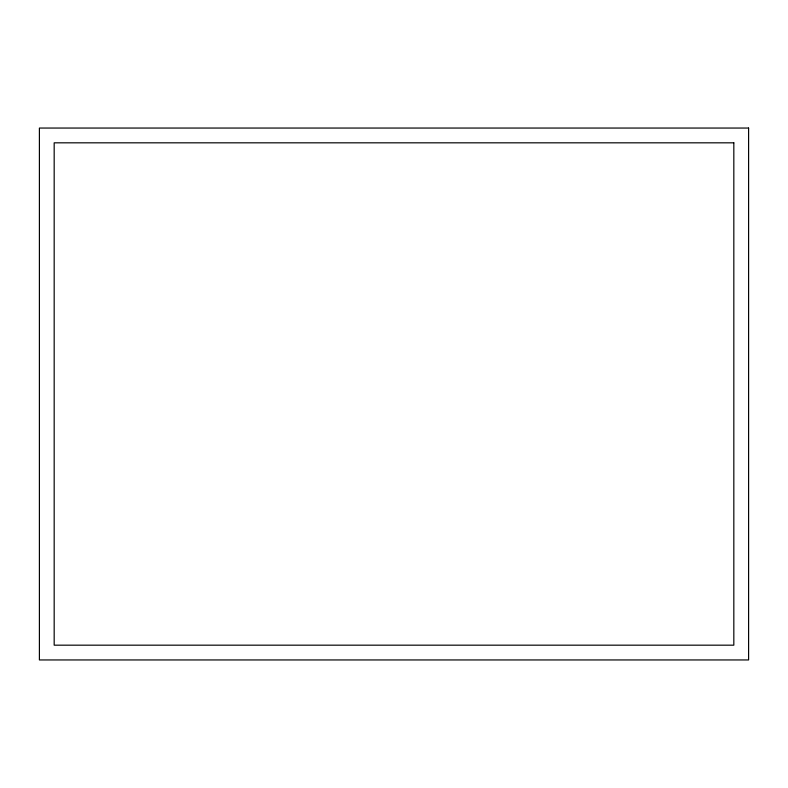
<?xml version="1.0" encoding="UTF-8"?>
<svg xmlns="http://www.w3.org/2000/svg" width="788" height="788" viewBox="0 0 788 788"><rect width="100%" height="100%" fill="white"/><g stroke="black" fill="none" stroke-linecap="round" stroke-linejoin="round"><path stroke-width="1.18" d="M748.6 128.05L39.4 128.05L39.4 659.95L748.6 659.95L748.6 128.05M733.825 142.825L54.175 142.825L54.175 645.175L733.825 645.175L733.825 142.825"/></g></svg>
